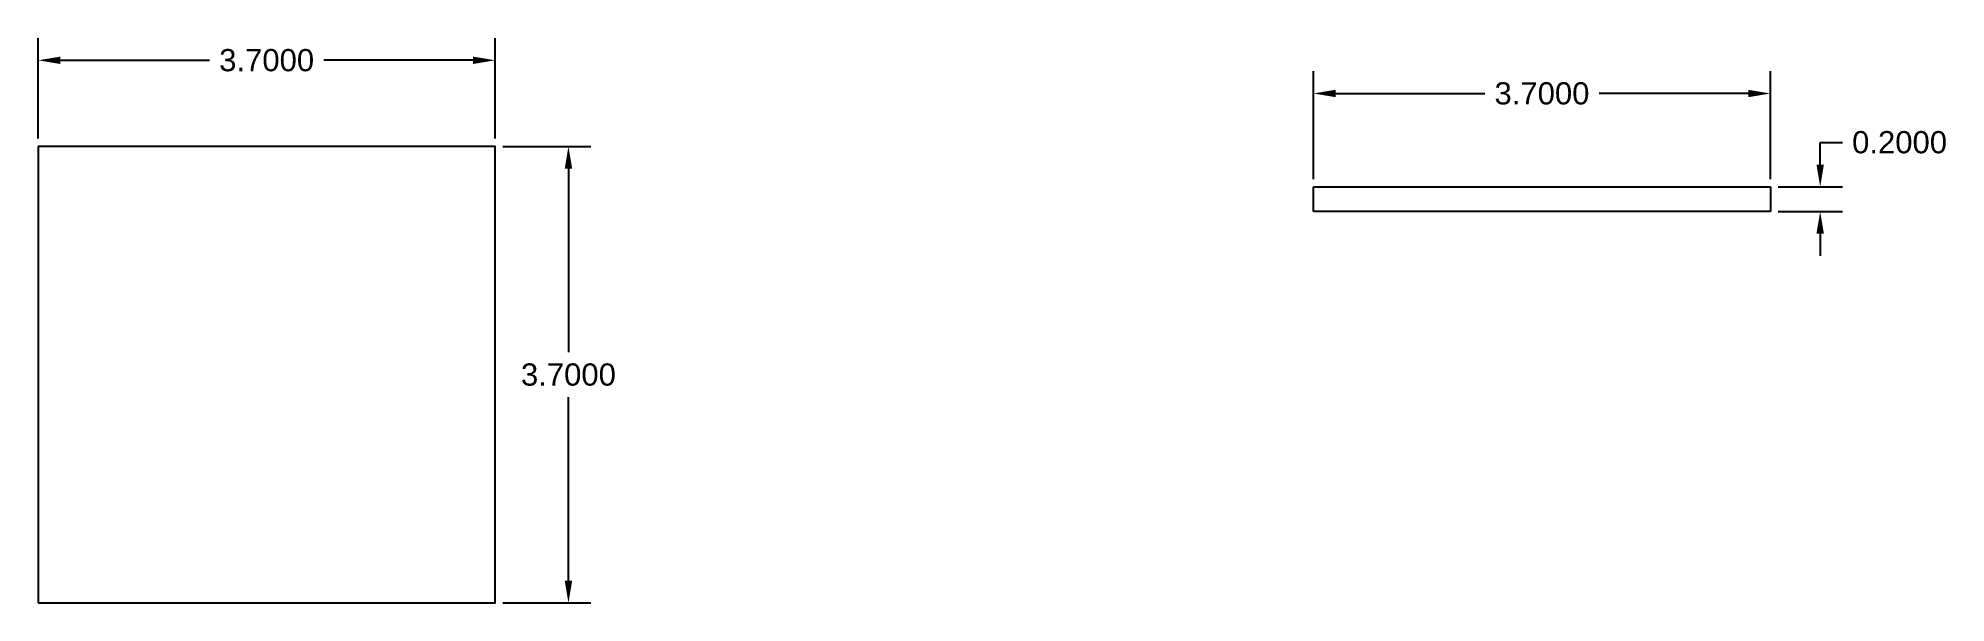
# Model space of a CAD drawing. Header units: inches. Extents: x 21.5 to 36.9, y 27 to 31.6.
import ezdxf

# ---------------------------------------------------------------- set-up
doc = ezdxf.new("R2010")
doc.units = ezdxf.units.IN
doc.header["$MEASUREMENT"] = 0
for name, color, linetype in [('dimensiuni', 50, 'Continuous'), ('plan lateral', 91, 'Continuous'), ('plan sus', 120, 'Continuous')]:
    doc.layers.add(name, color=color, linetype=linetype)
doc.styles.get("Standard").update_dxf_attribs({"font": 'arial.ttf'})
doc.dimstyles.get("Standard").update_dxf_attribs({"dimtxt": 0.18, "dimasz": 0.18, "dimexe": 0.18, "dimexo": 0.0625, "dimgap": 0.09, "dimtad": 0, "dimtih": 1, "dimtoh": 1, "dimdec": 4, "dimzin": 0, "dimdsep": 46, "dimtxsty": 'Standard', "dimcen": 0.09, "dimadec": 0, "dimazin": 0, "dimtfac": 1, "dimtdec": 4, "dimtofl": 0, "dimtmove": 0, "dimatfit": 3, "dimfxl": 1, "dimtolj": 1, "dimtzin": 0, "dimarcsym": 0})

# ---------------------------------------------------------------- blocks, each defined once
blk = doc.blocks.new('*D6')
at = {"layer": 'Defpoints', "color": 0, "transparency": 16777216}
for p in [(21.468, 31.421), (21.468, 30.723), (25.168, 30.723)]:
    blk.add_point(p, dxfattribs=at)
at = {"layer": 'dimensiuni', "color": 0, "lineweight": -2, "transparency": 16777216}
for p, q in [((21.468, 30.786), (21.468, 31.601)), ((25.168, 30.786), (25.168, 31.601)), ((21.648, 31.421), (22.854, 31.421)), ((24.988, 31.421), (23.781, 31.421))]:
    blk.add_line(p, q, dxfattribs=at)
at = {"layer": 'dimensiuni', "color": 0, "transparency": 16777216}
for points in [[(21.648, 31.451), (21.648, 31.391), (21.468, 31.421)], [(24.988, 31.451), (24.988, 31.391), (25.168, 31.421)]]:
    blk.add_solid(points, dxfattribs=at)
at = {"layer": 'dimensiuni', "color": 0, "transparency": 16777216, "insert": (23.318, 31.421), "char_height": 0.18, "attachment_point": 5}
blk.add_mtext('\\A1;3.7000', dxfattribs=at)
blk = doc.blocks.new('*D7')
at = {"layer": 'Defpoints', "color": 0, "transparency": 16777216}
for p in [(25.168, 30.723), (25.762, 30.723), (25.168, 27.023)]:
    blk.add_point(p, dxfattribs=at)
at = {"layer": 'dimensiuni', "color": 0, "lineweight": -2, "transparency": 16777216}
for p, q in [((25.23, 30.723), (25.942, 30.723)), ((25.762, 30.543), (25.762, 29.055)), ((25.762, 27.203), (25.762, 28.692)), ((25.23, 27.023), (25.942, 27.023))]:
    blk.add_line(p, q, dxfattribs=at)
at = {"layer": 'dimensiuni', "color": 0, "transparency": 16777216}
for points in [[(25.732, 30.543), (25.792, 30.543), (25.762, 30.723)], [(25.732, 27.203), (25.792, 27.203), (25.762, 27.023)]]:
    blk.add_solid(points, dxfattribs=at)
at = {"layer": 'dimensiuni', "color": 0, "transparency": 16777216, "insert": (25.762, 28.873), "char_height": 0.18, "attachment_point": 5}
blk.add_mtext('\\A1;3.7000', dxfattribs=at)
blk = doc.blocks.new('*D8')
at = {"layer": 'Defpoints', "color": 0, "transparency": 16777216}
for p in [(35.496, 31.152), (31.796, 30.396), (35.496, 30.396)]:
    blk.add_point(p, dxfattribs=at)
at = {"layer": 'dimensiuni', "color": 0, "lineweight": -2, "transparency": 16777216}
for p, q in [((31.796, 30.458), (31.796, 31.332)), ((35.496, 30.458), (35.496, 31.332)), ((31.976, 31.152), (33.182, 31.152)), ((35.316, 31.152), (34.109, 31.152))]:
    blk.add_line(p, q, dxfattribs=at)
at = {"layer": 'dimensiuni', "color": 0, "transparency": 16777216}
for points in [[(31.976, 31.182), (31.976, 31.122), (31.796, 31.152)], [(35.316, 31.182), (35.316, 31.122), (35.496, 31.152)]]:
    blk.add_solid(points, dxfattribs=at)
at = {"layer": 'dimensiuni', "color": 0, "transparency": 16777216, "insert": (33.646, 31.152), "char_height": 0.18, "attachment_point": 5}
blk.add_mtext('\\A1;3.7000', dxfattribs=at)
blk = doc.blocks.new('*D9')
at = {"layer": 'Defpoints', "color": 0, "transparency": 16777216}
for p in [(35.496, 30.396), (35.899, 30.396), (35.496, 30.196)]:
    blk.add_point(p, dxfattribs=at)
at = {"layer": 'dimensiuni', "color": 0, "lineweight": -2, "transparency": 16777216}
for p, q in [((35.899, 30.576), (35.899, 30.756)), ((35.899, 30.756), (36.079, 30.756)), ((35.558, 30.396), (36.079, 30.396)), ((35.558, 30.196), (36.079, 30.196)), ((35.899, 30.016), (35.899, 29.836))]:
    blk.add_line(p, q, dxfattribs=at)
at = {"layer": 'dimensiuni', "color": 0, "transparency": 16777216}
for points in [[(35.869, 30.576), (35.929, 30.576), (35.899, 30.396)], [(35.869, 30.016), (35.929, 30.016), (35.899, 30.196)]]:
    blk.add_solid(points, dxfattribs=at)
at = {"layer": 'dimensiuni', "color": 0, "transparency": 16777216, "insert": (36.542, 30.756), "char_height": 0.18, "attachment_point": 5}
blk.add_mtext('\\A1;0.2000', dxfattribs=at)

msp = doc.modelspace()

# ---------------------------------------------------------------- linework, layer by layer
at = {"layer": 'plan lateral'}
for p, q in [((31.7956, 30.39566), (35.4956, 30.39566)), ((31.7956, 30.19566), (31.7956, 30.39566)), ((35.4956, 30.39566), (35.4956, 30.39566)), ((35.4956, 30.39566), (35.4956, 30.19566)), ((35.4956, 30.19566), (31.7956, 30.19566))]:
    msp.add_line(p, q, dxfattribs=at)
at = {"layer": 'plan sus'}
msp.add_lwpolyline([(21.46755, 27.02348), (25.16755, 27.02348), (25.16755, 30.72348), (21.46755, 30.72348)], close=True, dxfattribs=at)

# ---------------------------------------------------------------- dimensions: what is measured, and where the dimension line sits
at = {"layer": 'dimensiuni'}
for base, p1, p2, picture, middle in [((21.46755, 31.42075), (25.16755, 30.72348), (21.46755, 30.72348), '*D6', (23.31755, 31.42075)), ((35.4956, 31.15197), (31.7956, 30.39566), (35.4956, 30.39566), '*D8', (33.6456, 31.15197))]:
    dim = msp.add_linear_dim(base=base, p1=p1, p2=p2, dimstyle='Standard', dxfattribs=at)
    dim.commit()
    dim.dimension.update_dxf_attribs({"geometry": picture, "text_midpoint": middle})
for base, p1, p2, picture, middle in [((35.89853, 30.39566), (35.4956, 30.19566), (35.4956, 30.39566), '*D9', (36.54185, 30.75566)), ((25.76183, 30.72348), (25.16755, 27.02348), (25.16755, 30.72348), '*D7', (25.76183, 28.87348))]:
    dim = msp.add_linear_dim(base=base, p1=p1, p2=p2, angle=90, dimstyle='Standard', dxfattribs=at)
    dim.commit()
    dim.dimension.update_dxf_attribs({"geometry": picture, "text_midpoint": middle})

doc.saveas('drawing.dxf')
